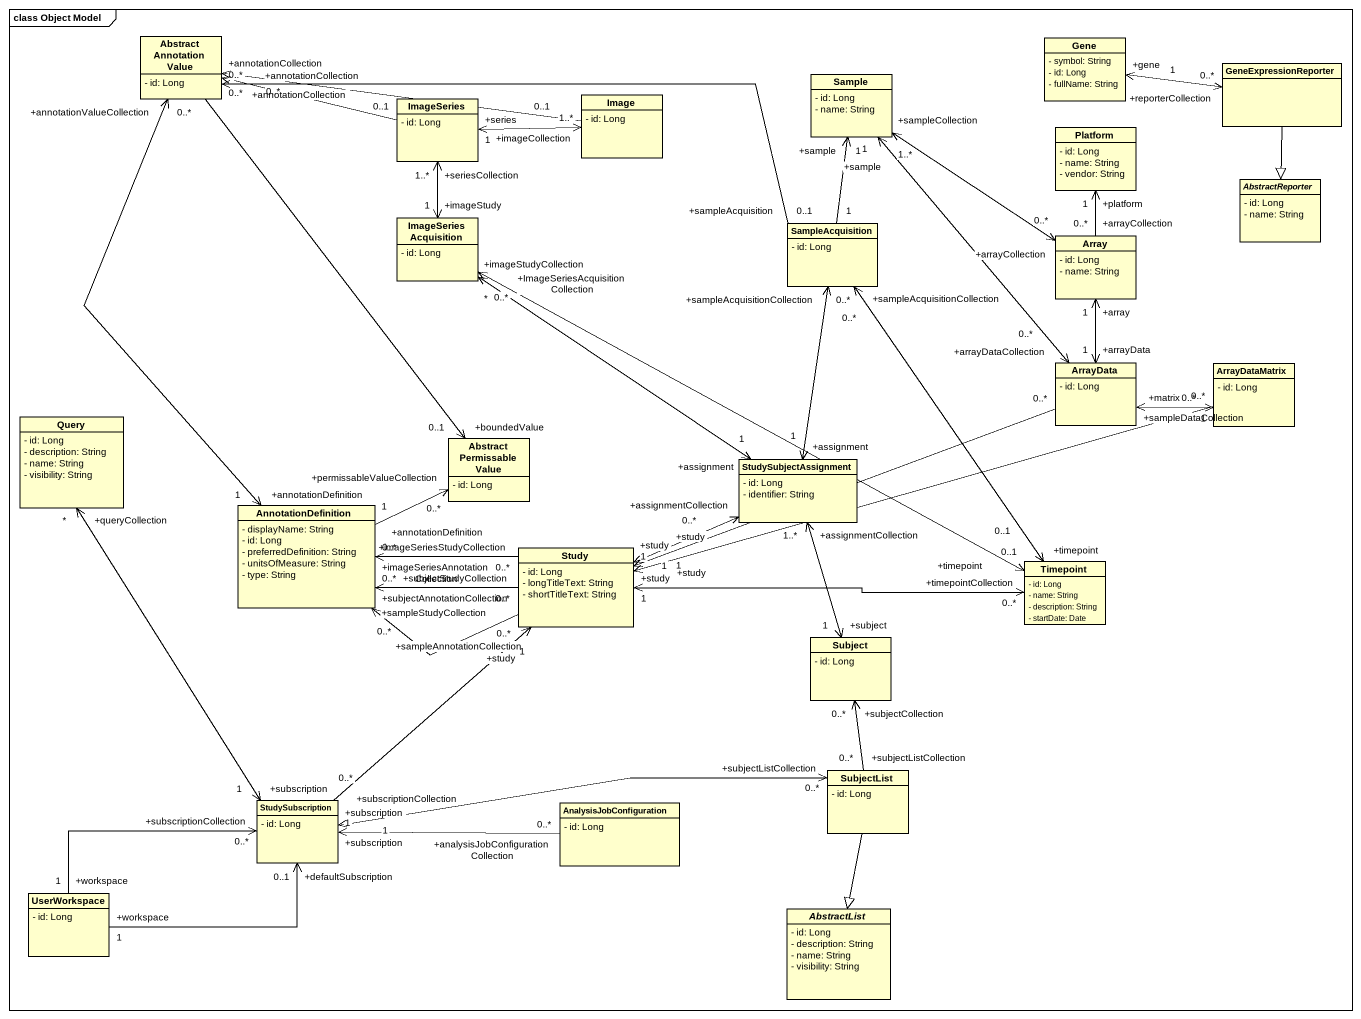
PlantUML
@startuml
mainframe class Object Model
hide circle
hide empty members
skinparam classAttributeIconSize 0
class AbstractAnnotationValue {
  - id: Long
}
class Sample {
  - id: Long
  - name: String
}
class Gene {
  - symbol: String
  - id: Long
  - fullName: String
}
class GeneExpressionReporter
class ImageSeries {
  - id: Long
}
class Image {
  - id: Long
}
class Platform {
  - id: Long
  - name: String
  - vendor: String
}
abstract class AbstractReporter {
  - id: Long
  - name: String
}
class ImageSeriesAcquisition {
  - id: Long
}
class SampleAcquisition {
  - id: Long
}
class Array {
  - id: Long
  - name: String
}
class ArrayData {
  - id: Long
}
class ArrayDataMatrix {
  - id: Long
}
class Query {
  - id: Long
  - description: String
  - name: String
  - visibility: String
}
class AbstractPermissableValue {
  - id: Long
}
class StudySubjectAssignment {
  - id: Long
  - identifier: String
}
class AnnotationDefinition {
  - displayName: String
  - id: Long
  - preferredDefinition: String
  - unitsOfMeasure: String
  - type: String
}
class Study {
  - id: Long
  - longTitleText: String
  - shortTitleText: String
}
class Timepoint {
  - id: Long
  - name: String
  - description: String
  - startDate: Date
}
class Subject {
  - id: Long
}
class StudySubscription {
  - id: Long
}
class AnalysisJobConfiguration {
  - id: Long
}
class SubjectList {
  - id: Long
}
class UserWorkspace {
  - id: Long
}
abstract class AbstractList {
  - id: Long
  - description: String
  - name: String
  - visibility: String
}
AbstractAnnotationValue --> "+boundedValue\n0..1" AbstractPermissableValue
GeneExpressionReporter "+reporterCollection\n0..*" <-left-> "+gene\n1" Gene
GeneExpressionReporter --|> AbstractReporter
ImageSeries "0..1" -left-> "+annotationCollection\n0..*" AbstractAnnotationValue
ImageSeries "+series\n1" <-right-> "+imageCollection\n1..*" Image
Image "0..1" -left-> "+annotationCollection\n0..*" AbstractAnnotationValue
ImageSeriesAcquisition "+imageStudy\n1" <-up-> "+seriesCollection\n1..*" ImageSeries
ImageSeriesAcquisition "+ImageSeriesAcquisitionCollection\n0..*" <-right-> "+timepoint\n0..1" Timepoint
SampleAcquisition "+sampleAcquisition\n0..1" -left-> "+annotationCollection\n0..*" AbstractAnnotationValue
SampleAcquisition "1" -up-> "+sample\n1" Sample
SampleAcquisition "+sampleAcquisitionCollection\n0..*" <--> "+timepoint\n0..1" Timepoint
Array "+arrayCollection\n0..*" <-up-> "+sampleCollection\n1..*" Sample
Array "+arrayCollection\n0..*" -up-> "+platform\n1" Platform
ArrayData "+arrayDataCollection\n0..*" <-up-> "+sample\n1" Sample
ArrayData "+arrayData\n1" <-up-> "+array\n1" Array
ArrayData "0..*" -left-> "+study\n1" Study
ArrayDataMatrix "+matrix\n1" <-left-> "+sampleDataCollection\n0..*" ArrayData
ArrayDataMatrix "0..*" -left-> "+study\n1" Study
Query "+queryCollection\n*" <--> "+subscription\n1" StudySubscription
StudySubjectAssignment "+assignment\n1" <-up-> "+imageStudyCollection\n*" ImageSeriesAcquisition
StudySubjectAssignment "+assignment\n1" <-up-> "+sampleAcquisitionCollection\n0..*" SampleAcquisition
StudySubjectAssignment "+assignmentCollection\n1..*" <--> "+subject\n1" Subject
AnnotationDefinition "+annotationDefinition\n1" <-up-> "+annotationValueCollection\n0..*" AbstractAnnotationValue
AnnotationDefinition "+annotationDefinition\n1" -right-> "+permissableValueCollection\n0..*" AbstractPermissableValue
Study "+study\n1" <-right-> "+assignmentCollection\n0..*" StudySubjectAssignment
Study "+subjectStudyCollection\n0..*" -left-> "+subjectAnnotationCollection\n0..*" AnnotationDefinition
Study "+sampleStudyCollection\n0..*" -left-> "+sampleAnnotationCollection\n0..*" AnnotationDefinition
Study "+imageSeriesStudyCollection\n0..*" -left-> "+imageSeriesAnnotationCollection\n0..*" AnnotationDefinition
Study "+study\n1" <-right-> "+timepointCollection\n0..*" Timepoint
StudySubscription "+subscriptionCollection\n0..*" -up-> "+study\n1" Study
StudySubscription "+subscription\n1" <-right-> "+subjectListCollection\n0..*" SubjectList
AnalysisJobConfiguration "+analysisJobConfigurationCollection\n0..*" -left-> "+subscription\n1" StudySubscription
SubjectList "+subjectListCollection\n0..*" -up-> "+subjectCollection\n0..*" Subject
SubjectList --|> AbstractList
UserWorkspace "+workspace\n1" -right-> "+subscriptionCollection\n0..*" StudySubscription
UserWorkspace "+workspace\n1" -right-> "+defaultSubscription\n0..1" StudySubscription
@enduml
